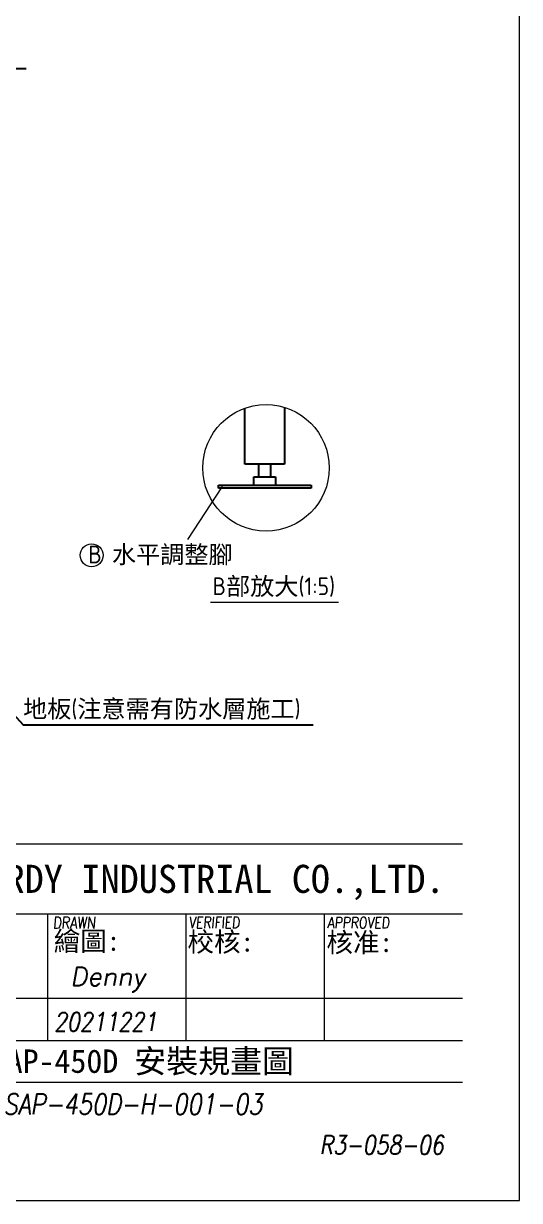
# Model space of a CAD drawing. Header units: millimetres. Extents: x -208658 to -195473, y -11038 to -1768.
# Drawn here: x -197853 to -195473, y -11038 to -5384 of the extents above; entities that cross this region are included whole.
import ezdxf

# ---------------------------------------------------------------- set-up
doc = ezdxf.new("R2010")
doc.units = ezdxf.units.MM
doc.header["$MEASUREMENT"] = 0
doc.layers.get('0').update_dxf_attribs({"lineweight": 25})
for name, color, linetype, lineweight in [('D', 3, 'Continuous', 13), ('F', 7, 'Continuous', 15), ('T', 4, 'Continuous', 15)]:
    doc.layers.add(name, color=color, linetype=linetype, lineweight=lineweight)
doc.styles.get("Standard").update_dxf_attribs({"font": 'KAIU.TTF'})
doc.styles.add('STU25', font='isocp2.shx')
doc.styles.add('Text', font='romans.shx', dxfattribs={"width": 0.8, "oblique": 10})
doc.dimstyles.new('STU25$7', dxfattribs={"dimscale": 40, "dimtxt": 2.5, "dimasz": 2, "dimexe": 1.25, "dimexo": 0.625, "dimgap": 1, "dimtad": 0, "dimdec": 4, "dimdsep": 46, "dimtxsty": 'STU25', "dimcen": 2.5, "dimazin": 2, "dimtfac": 1, "dimtdec": 4, "dimtmove": 0, "dimatfit": 3, "dimfxl": 0, "dimtolj": 1, "dimtzin": 0, "dimarcsym": 0})

# ---------------------------------------------------------------- blocks, each defined once
blk = doc.blocks.new('新駿LOGO')
at = {"insert": (-455.51, -439.78), "char_height": 3, "attachment_point": 1, "style": 'STU25'}
blk.add_mtext('{\\f標楷體|b0|i0|c136|p65;STURDY\\H0.9667x; \\H1.034x;INDUSTRIAL CO.,LTD.}', dxfattribs=at)
blk = doc.blocks.new('H421')
at = {"layer": 'F', "color": 7}
for p, q in [((155.91, 38.09), (286.91, 38.09)), ((211.36, 38.09), (286.91, 38.09)), ((155.91, 30.59), (286.91, 30.59)), ((242.66, 30.59), (242.66, 17.09)), ((257.41, 30.59), (257.41, 17.09)), ((272.16, 30.59), (272.16, 17.09)), ((155.91, 21.59), (286.91, 21.59)), ((214.91, 21.59), (286.91, 21.59)), ((227.91, 21.59), (286.91, 21.59)), ((155.91, 17.09), (286.91, 17.09)), ((286.91, 12.59), (155.91, 12.59))]:
    blk.add_line(p, q, dxfattribs=at)
blk.add_blockref('新駿LOGO', (687.56, 475.62))
at = {"layer": 'F', "color": 1, "lineweight": 15, "style": 'Text', "oblique": 5, "width": 0.8}
for s, height, p in [('DRAWN', 1.245, (243.23, 29.03)), ('VERIFIED', 1.2, (257.72, 29.09)), ('APPROVED', 1.2, (272.5, 29.06))]:
    blk.add_text(s, height=height, dxfattribs=at).set_placement(p)
at = {"layer": 'F', "lineweight": -3}
for s, p in [('繪圖:', (243.32, 26.66)), ('校核:', (257.59, 26.57)), ('核准:', (272.41, 26.52))]:
    blk.add_text(s, height=2.076, dxfattribs=at).set_placement(p)

msp = doc.modelspace()

# ---------------------------------------------------------------- linework, layer by layer
at = {"linetype": 'Continuous'}
for p, q in [((-196790.644, -7500.928), (-196790.644, -7232.103)), ((-196600.644, -7228.128), (-196600.644, -7500.928)), ((-196600.644, -7500.928), (-196790.644, -7500.928)), ((-196725.644, -7500.928), (-196725.644, -7560.928)), ((-196665.644, -7560.928), (-196665.644, -7500.928)), ((-196747.605, -7600.928), (-196747.605, -7560.928)), ((-196747.605, -7560.928), (-196643.682, -7560.928)), ((-196643.682, -7560.928), (-196643.682, -7600.928)), ((-196918.144, -7615.928), (-196918.144, -7600.928)), ((-196918.144, -7600.928), (-196473.144, -7600.928)), ((-196473.144, -7615.928), (-196918.144, -7615.928)), ((-196473.144, -7600.928), (-196473.144, -7615.928))]:
    msp.add_line(p, q, dxfattribs=at)
at = {"layer": 'D', "linetype": 'Continuous'}
msp.add_line((-196900.209, -7607.228), (-197067.035, -7862.723), dxfattribs=at)
at = {"layer": 'D'}
msp.add_line((-196955.359, -8163.589), (-196340.96, -8163.589), dxfattribs=at)
for centre, radius in [((-196689.609, -7518.541), 303.734), ((-197526.691, -7938.347), 55)]:
    msp.add_circle(centre, radius, dxfattribs=at)
at = {"layer": 'F', "color": 6}
msp.add_lwpolyline([(-208657.935, -1768.468), (-208657.935, -11038.468), (-195472.935, -11038.468), (-195472.935, -1768.468)], close=True, dxfattribs=at)
msp.add_lwpolyline([(-208657.935, -1768.468), (-208657.935, -11038.468), (-195472.935, -11038.468), (-195472.935, -1768.468)], close=True, dxfattribs=at)

# ---------------------------------------------------------------- block references
at = {"xscale": 45, "yscale": 45, "zscale": 45}
msp.add_blockref('H421', (-208657.935, -11038.468), dxfattribs=at)

# ---------------------------------------------------------------- texts
at = {"layer": 'D', "color": 4}
msp.add_text('SAP-450D 安裝規畫圖', height=112.5, dxfattribs=at).set_placement((-198011.02, -10425.433))
at = {"layer": 'D', "color": 11, "char_height": 85, "attachment_point": 1}
for s, insert in [('{\\Fisocp2.shx;\\C3;B \\f標楷體|b0|i0|c136|p65;水平調整腳}', (-197543.018, -7891.986)), ('{\\Fisocp2.shx;\\C3;B\\f標楷體|b0|i0|c136|p65;部放大\\Fisocp2.shx;(1:5)}', (-196946.611, -8044.842)), ('{\\C3;地板\\Fisocp2.shx;(\\f標楷體|b0|i0|c136|p65;注意需有防水層施工\\Fisocp2.shx;)}', (-197855.886, -8633.627))]:
    msp.add_mtext(s, dxfattribs=dict(at, insert=insert))
at = {"layer": 'T', "lineweight": 20, "style": 'Text', "oblique": 10}
msp.add_text('Denny', height=90, dxfattribs=at).set_placement((-197628.389, -10007.305))
at = {"layer": 'T', "lineweight": 20, "style": 'Text', "oblique": 10, "width": 0.8}
for s, height, p in [('20211221', 90, (-197707.013, -10225.218)), ('SAP-450D-H-001-03', 99, (-197949.677, -10625.404))]:
    msp.add_text(s, height=height, dxfattribs=at).set_placement(p)
at = {"layer": 'T', "linetype": 'Continuous', "lineweight": 20, "insert": (-196432.105, -10726.445), "char_height": 90, "attachment_point": 1, "style": 'Text'}
msp.add_mtext('{R3-058-06}', dxfattribs=at)

# ---------------------------------------------------------------- leaders
at = {"layer": 'D'}
for points in [[(-198332.484, -5716.762), (-198189.193, -5599.415), (-197840.647, -5599.415)], [(-198164.294, -8416.762), (-197855.198, -8753.671), (-196463.067, -8753.671)]]:
    msp.add_leader(points, dimstyle='STU25$7', override={"dimgap": 1, "dimtad": 0}, dxfattribs=at)

doc.saveas('drawing.dxf')
